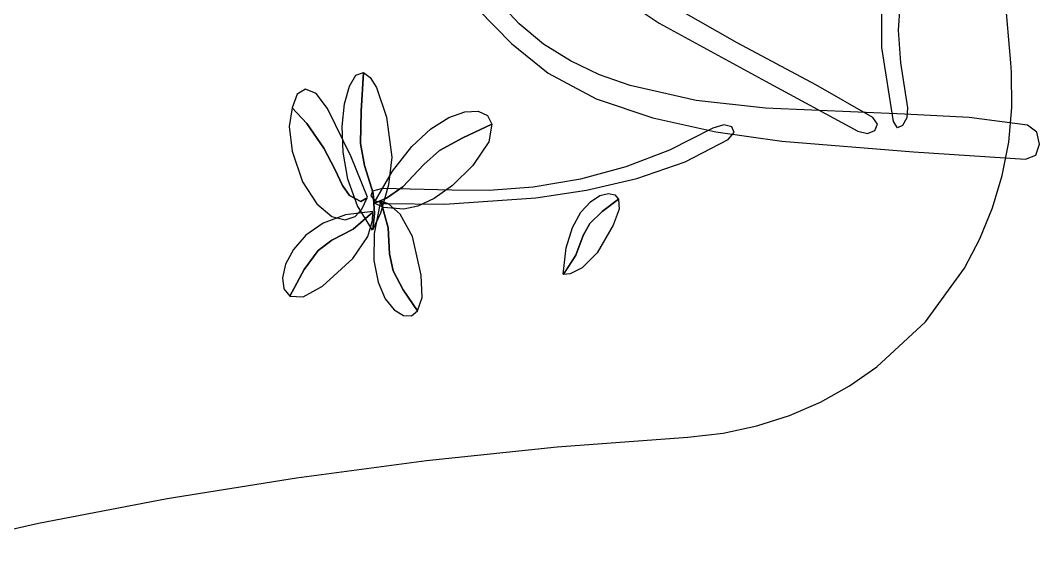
# Model space of a CAD drawing. Extents: x 6 to 220, y -6 to 77.
# Drawn here: x 172.29 to 219.56, y 3.68 to 28.33 of the extents above; entities that cross this region are included whole.
import ezdxf

# ---------------------------------------------------------------- set-up
doc = ezdxf.new("R2010")
doc.units = 0

msp = doc.modelspace()

# ---------------------------------------------------------------- linework, layer by layer
at = {"layer": 'Layer 1'}
for p, q in [((218.223891, 26.354212), (215.029141, 62.862712)), ((195.412349, 28.16743), (192.741431, 31.042284)), ((205.531643, 27.293627), (201.936234, 29.340438)), ((200.384999, 29.22683), (201.9057, 28.19938)), ((212.231582, 27.076793), (212.233169, 29.246)), ((213.070951, 28.9962), (212.994656, 27.874138)), ((193.516152, 28.832139), (195.071316, 27.250808)), ((196.548021, 27.225323), (195.412349, 28.16743)), ((201.9057, 28.19938), (206.842469, 25.509276)), ((212.994656, 27.874138), (213.097511, 26.356671)), ((195.071316, 27.250808), (196.7662, 25.8803)), ((197.796594, 26.444723), (196.548021, 27.225323)), ((209.181607, 25.330266), (205.531643, 27.293627)), ((212.778209, 23.642586), (212.231582, 27.076793)), ((199.143527, 25.809544), (197.796594, 26.444723)), ((213.097511, 26.356671), (213.430142, 24.27053)), ((218.2555, 25.92213), (218.223891, 26.354212)), ((187.546133, 25.277734), (187.850076, 25.790313)), ((187.850076, 25.790313), (188.197782, 25.911907)), ((188.086869, 24.11867), (188.197782, 25.91247)), ((188.197782, 25.911907), (188.086869, 24.117817)), ((188.197782, 25.91247), (188.505717, 25.676775)), ((188.505717, 25.676775), (188.801138, 25.212454)), ((196.7662, 25.8803), (198.99222, 24.689796)), ((200.574278, 25.303699), (199.143527, 25.809544)), ((218.271424, 24.284212), (218.2555, 25.92213)), ((185.516678, 25.136938), (185.118885, 24.897147)), ((186.010566, 24.93403), (185.516678, 25.136938)), ((187.321246, 24.456306), (187.546133, 25.277734)), ((188.801138, 25.212454), (189.264582, 23.83786)), ((203.629076, 24.615661), (200.574278, 25.303699)), ((206.842469, 25.509276), (211.12646, 23.18599)), ((211.813953, 23.825505), (209.181607, 25.330266)), ((185.118885, 24.897147), (184.886615, 24.267203)), ((186.531125, 24.235876), (186.010566, 24.93403)), ((198.99222, 24.689796), (201.625237, 23.801574)), ((206.844661, 24.251913), (203.629076, 24.615661)), ((184.886613, 24.267207), (184.756368, 23.401771)), ((185.57975, 23.55121), (184.886613, 24.267207)), ((184.886615, 24.267203), (185.57947, 23.551206)), ((187.622371, 22.0011), (186.531125, 24.235876)), ((187.210712, 23.408172), (187.321246, 24.456306)), ((188.056213, 22.615844), (188.086869, 24.11867)), ((188.086869, 24.117817), (188.056242, 22.615518)), ((192.906334, 24.092412), (193.51406, 24.113105)), ((193.51406, 24.113105), (193.945138, 23.913247)), ((213.292888, 23.9825), (206.844661, 24.251913)), ((213.430142, 24.27053), (213.398246, 23.814076)), ((218.12495, 22.68385), (218.271424, 24.284212)), ((189.264582, 23.83786), (189.508986, 21.98338)), ((191.328919, 23.295092), (192.163955, 23.827598)), ((192.163955, 23.827598), (192.906334, 24.092412)), ((193.945138, 23.913247), (194.15757, 23.516409)), ((201.625237, 23.801574), (204.539055, 23.163244)), ((212.039708, 23.510078), (211.813953, 23.825505)), ((212.959488, 23.348314), (212.778209, 23.642586)), ((213.398246, 23.814076), (213.203765, 23.456074)), ((216.292877, 23.819443), (213.292888, 23.9825)), ((218.988349, 23.46589), (216.292877, 23.819443)), ((184.756368, 23.401771), (184.897055, 22.262017)), ((185.57947, 23.551206), (186.357948, 22.402196)), ((186.358001, 22.402239), (185.57975, 23.55121)), ((187.249827, 22.215469), (187.210712, 23.408172)), ((190.443222, 22.471322), (191.328919, 23.295092)), ((194.15757, 23.516409), (192.81419, 22.878587)), ((192.8142, 22.87859), (194.15758, 23.516412)), ((194.15758, 23.516412), (194.016046, 22.691938)), ((204.401038, 23.324013), (202.396576, 22.304741)), ((204.915273, 23.480792), (204.401038, 23.324013)), ((204.539055, 23.163244), (207.607483, 22.722415)), ((205.287427, 23.385502), (204.915273, 23.480792)), ((205.392352, 23.128234), (205.287427, 23.385502)), ((211.12646, 23.18599), (211.566342, 23.073745)), ((211.566342, 23.073745), (211.913965, 23.220633)), ((211.913965, 23.220633), (212.039708, 23.510078)), ((213.203765, 23.456074), (212.959488, 23.348314)), ((219.428862, 23.141525), (218.988349, 23.46589)), ((191.729776, 22.292267), (192.8142, 22.87859)), ((192.81419, 22.878587), (191.730018, 22.292285)), ((194.016046, 22.691938), (193.271685, 21.599282)), ((203.110733, 21.769599), (205.1049, 22.79908)), ((205.1049, 22.79908), (205.392352, 23.128234)), ((207.607483, 22.722415), (213.703387, 22.223696)), ((219.555686, 22.588669), (219.428862, 23.141525)), ((184.897055, 22.262017), (185.368379, 20.83107)), ((186.357948, 22.402196), (186.868809, 21.418901)), ((186.869048, 21.41895), (186.358001, 22.402239)), ((188.24188, 21.588475), (188.056213, 22.615844)), ((188.056242, 22.615518), (188.241859, 21.588415)), ((189.548861, 21.332719), (190.443222, 22.471322)), ((191.002936, 21.647468), (191.729776, 22.292267)), ((191.730018, 22.292285), (191.003274, 21.647498)), ((202.396576, 22.304741), (200.364278, 21.529574)), ((213.703387, 22.223696), (218.9034, 21.88629)), ((217.823622, 21.129555), (218.12495, 22.68385)), ((219.377604, 22.079523), (219.555686, 22.588669)), ((187.473884, 20.960337), (187.249827, 22.215469)), ((188.387015, 20.119386), (187.622371, 22.0011)), ((189.508986, 21.98338), (189.366464, 20.7004)), ((200.883109, 20.998541), (203.110733, 21.769599)), ((218.9034, 21.88629), (219.377604, 22.079523)), ((186.868809, 21.418901), (187.229382, 20.665181)), ((187.229759, 20.665213), (186.869048, 21.41895)), ((188.241859, 21.588415), (188.642, 20.305)), ((188.642, 20.305), (188.24188, 21.588475)), ((188.68783, 19.855709), (189.548861, 21.332719)), ((191.003274, 21.647498), (190.025, 20.5988)), ((190.025, 20.5988), (191.002936, 21.647468)), ((193.271685, 21.599282), (192.323859, 20.671567)), ((200.364278, 21.529574), (198.26742, 20.968084)), ((185.368379, 20.83107), (186.029436, 19.815542)), ((187.918181, 19.724917), (187.473884, 20.960337)), ((198.26742, 20.968084), (196.069278, 20.589843)), ((198.539032, 20.450744), (200.883109, 20.998541)), ((217.374983, 19.629837), (217.823622, 21.129555)), ((187.229382, 20.665181), (187.557, 20.2049)), ((187.557, 20.2049), (187.229759, 20.665213)), ((188.620964, 20.408968), (188.535295, 20.179833)), ((189.078358, 20.529165), (188.620964, 20.408968)), ((189.366464, 20.7004), (188.983841, 19.387643)), ((192.296851, 20.448803), (189.078358, 20.529165)), ((190.025, 20.5988), (189.261378, 20.079159)), ((189.261519, 20.079203), (190.025, 20.5988)), ((190.025, 20.5988), (190.025, 20.5988)), ((190.025, 20.5988), (190.025, 20.5988)), ((192.323859, 20.671567), (191.470165, 20.06115)), ((194.028217, 20.427724), (192.296851, 20.448803)), ((196.069278, 20.589843), (194.028217, 20.427724)), ((196.195506, 20.09105), (198.539032, 20.450744)), ((188.082142, 19.930743), (187.557, 20.2049)), ((187.557, 20.2049), (187.557, 20.2049)), ((187.557, 20.2049), (188.082532, 19.930686)), ((187.557, 20.2049), (187.557, 20.2049)), ((188.377135, 20.089747), (188.082142, 19.930743)), ((188.082532, 19.930686), (188.377137, 20.089753)), ((188.118729, 19.574697), (188.377135, 20.089747)), ((188.377137, 20.089753), (188.387015, 20.119386)), ((188.535295, 20.179833), (188.743318, 19.950598)), ((188.703968, 19.363844), (188.642, 20.305)), ((188.642, 20.305), (188.642, 20.305)), ((188.642, 20.305), (188.704054, 19.363823)), ((188.642, 20.305), (188.642, 20.305)), ((188.70815, 19.841034), (188.68783, 19.855709)), ((188.988634, 19.939588), (188.702696, 18.436241)), ((189.261378, 20.079159), (188.70815, 19.841034)), ((188.708155, 19.841322), (189.261519, 20.079203)), ((188.743318, 19.950598), (189.167, 19.8301)), ((189.006978, 19.93733), (188.988634, 19.939588)), ((189.34, 18.706), (189.006978, 19.93733)), ((189.357374, 19.816855), (189.007264, 19.937331)), ((189.007264, 19.937331), (189.34, 18.706)), ((191.470165, 20.06115), (190.717449, 19.71052)), ((191.978126, 19.79533), (196.195506, 20.09105)), ((198.280955, 19.430297), (198.720345, 19.916192)), ((198.720345, 19.916192), (199.162605, 20.199151)), ((199.162605, 20.199151), (199.559493, 20.300057)), ((199.27572, 19.46661), (200.024173, 20.039238)), ((200.024175, 20.039238), (199.275722, 19.46661)), ((199.559493, 20.300057), (199.862764, 20.239792)), ((199.862764, 20.239792), (200.024175, 20.039238)), ((200.024173, 20.039238), (200.052677, 19.562988)), ((186.029436, 19.815542), (186.735738, 19.226044)), ((188.630939, 19.45476), (187.367228, 19.304106)), ((187.714, 18.6445), (188.633479, 19.434722)), ((188.633189, 19.434721), (187.714, 18.6445)), ((187.812029, 19.225041), (188.118729, 19.574697)), ((188.618011, 18.591347), (187.918181, 19.724917)), ((188.619789, 19.038334), (188.633189, 19.434721)), ((188.633479, 19.434722), (188.630939, 19.45476)), ((188.983841, 19.387643), (188.639742, 18.63115)), ((189.133631, 19.642252), (188.708155, 19.841322)), ((190.072557, 19.562167), (189.133631, 19.642252)), ((189.167, 19.8301), (191.978126, 19.79533)), ((189.167, 19.8301), (189.167, 19.8301)), ((189.904866, 19.341627), (189.357374, 19.816855)), ((190.717449, 19.71052), (190.072557, 19.562167)), ((197.89268, 18.720585), (198.280955, 19.430297)), ((199.275722, 19.46661), (198.703508, 18.901911)), ((198.703621, 18.901989), (199.27572, 19.46661)), ((200.052677, 19.562988), (199.780615, 18.831048)), ((216.786577, 18.193207), (217.374983, 19.629837)), ((186.334189, 18.914688), (185.528439, 18.357466)), ((187.367228, 19.304106), (186.334189, 18.914688)), ((186.735738, 19.226044), (187.342795, 19.073187)), ((187.342795, 19.073187), (187.812029, 19.225041)), ((188.396865, 18.301775), (188.619789, 19.038334)), ((188.639742, 18.63115), (188.703968, 19.363844)), ((188.704054, 19.363823), (188.639742, 18.63114)), ((190.469504, 18.305379), (189.904866, 19.341627)), ((186.727387, 18.132226), (187.714, 18.6445)), ((187.714, 18.6445), (186.727703, 18.13202)), ((187.714, 18.6445), (187.714, 18.6445)), ((187.714, 18.6445), (187.714, 18.6445)), ((188.639742, 18.63114), (188.618011, 18.591347)), ((188.702696, 18.436241), (188.686355, 17.180901)), ((189.34, 18.706), (189.408016, 17.495833)), ((189.34, 18.706), (189.34, 18.706)), ((189.407998, 17.495806), (189.34, 18.706)), ((189.34, 18.706), (189.34, 18.706)), ((197.603762, 17.766173), (197.89268, 18.720585)), ((198.703508, 18.901911), (198.386215, 18.345051)), ((198.386369, 18.345201), (198.703621, 18.901989)), ((199.780615, 18.831048), (199.036228, 17.538173)), ((185.528439, 18.357466), (184.9466, 17.703396)), ((186.102902, 17.653857), (186.727387, 18.132226)), ((186.727703, 18.13202), (186.103004, 17.653701)), ((187.707481, 17.273381), (188.396865, 18.301775)), ((190.871054, 16.501841), (190.469504, 18.305379)), ((198.041, 17.438), (198.386369, 18.345201)), ((198.386215, 18.345051), (198.041, 17.438)), ((216.065947, 16.828177), (216.786577, 18.193207)), ((184.9466, 17.703396), (184.585292, 17.023437)), ((186.103004, 17.653701), (185.45481, 16.76631)), ((185.4551, 16.76631), (186.102902, 17.653857)), ((189.572306, 16.707232), (189.407998, 17.495806)), ((189.408016, 17.495833), (189.57241, 16.707261)), ((197.462445, 16.546178), (197.603762, 17.766173)), ((199.036228, 17.538173), (198.338885, 16.838281)), ((184.585292, 17.023437), (184.441134, 16.388546)), ((186.294699, 16.001491), (187.707481, 17.273381)), ((188.686355, 17.180901), (188.876258, 16.173423)), ((198.041, 17.438), (197.478814, 16.544485)), ((197.478815, 16.543918), (198.041, 17.438)), ((198.041, 17.438), (198.041, 17.438)), ((198.041, 17.438), (198.041, 17.438)), ((185.45481, 16.76631), (184.790459, 15.5378)), ((184.790749, 15.5378), (185.4551, 16.76631)), ((190.033985, 15.819147), (189.572306, 16.707232)), ((189.57241, 16.707261), (190.033984, 15.81915)), ((197.478814, 16.544485), (197.462445, 16.546178)), ((197.786957, 16.562989), (197.478815, 16.543918)), ((198.338885, 16.838281), (197.786957, 16.562989)), ((214.258189, 14.346958), (216.065947, 16.828177)), ((184.441134, 16.388546), (184.510746, 15.869681)), ((188.876258, 16.173423), (189.209049, 15.413662)), ((190.916068, 15.475756), (190.871054, 16.501841)), ((184.510746, 15.869681), (184.790749, 15.5378)), ((185.408595, 15.498501), (186.294699, 16.001491)), ((190.033984, 15.81915), (190.702003, 14.848871)), ((190.702004, 14.848868), (190.033985, 15.819147)), ((184.790459, 15.5378), (185.408595, 15.498501)), ((189.209049, 15.413662), (189.621373, 14.90147)), ((190.702003, 14.848871), (190.916068, 15.475756)), ((189.621373, 14.90147), (190.049877, 14.636705)), ((190.431205, 14.619219), (190.702004, 14.848868)), ((190.049877, 14.636705), (190.431205, 14.619219)), ((212.012057, 12.254267), (214.258189, 14.346958)), ((210.74346, 11.374896), (212.012057, 12.254267)), ((209.3879, 10.61819), (210.74346, 11.374896)), ((207.95292, 9.99266), (209.3879, 10.61819)), ((206.446065, 9.506816), (207.95292, 9.99266)), ((204.874877, 9.169169), (206.446065, 9.506816)), ((197.17617, 8.534873), (203.2469, 8.98823)), ((203.2469, 8.98823), (204.874877, 9.169169)), ((191.124758, 7.907823), (197.17617, 8.534873)), ((185.096345, 7.10775), (191.124758, 7.907823)), ((179.094612, 6.13532), (185.096345, 7.10775)), ((173.123241, 4.991202), (179.094612, 6.13532)), ((167.185911, 3.676064), (173.123241, 4.991202))]:
    msp.add_line(p, q, dxfattribs=at)

doc.saveas('drawing.dxf')
